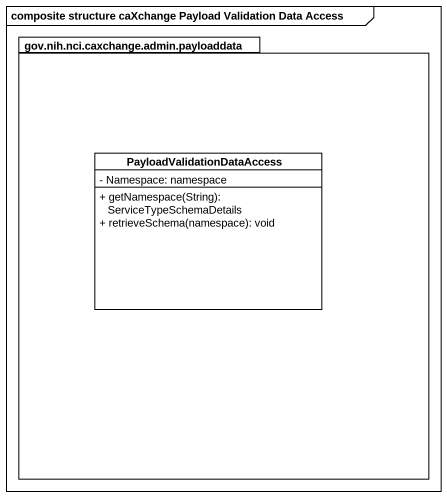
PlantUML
@startuml
mainframe composite structure caXchange Payload Validation Data Access
hide circle
hide empty members
skinparam classAttributeIconSize 0
package "gov.nih.nci.caxchange.admin.payloaddata" as gov_nih_nci_caxchange_admin {
  class PayloadValidationDataAccess {
    - Namespace: namespace
    + getNamespace(String): ServiceTypeSchemaDetails
    + retrieveSchema(namespace): void
  }
}
@enduml
